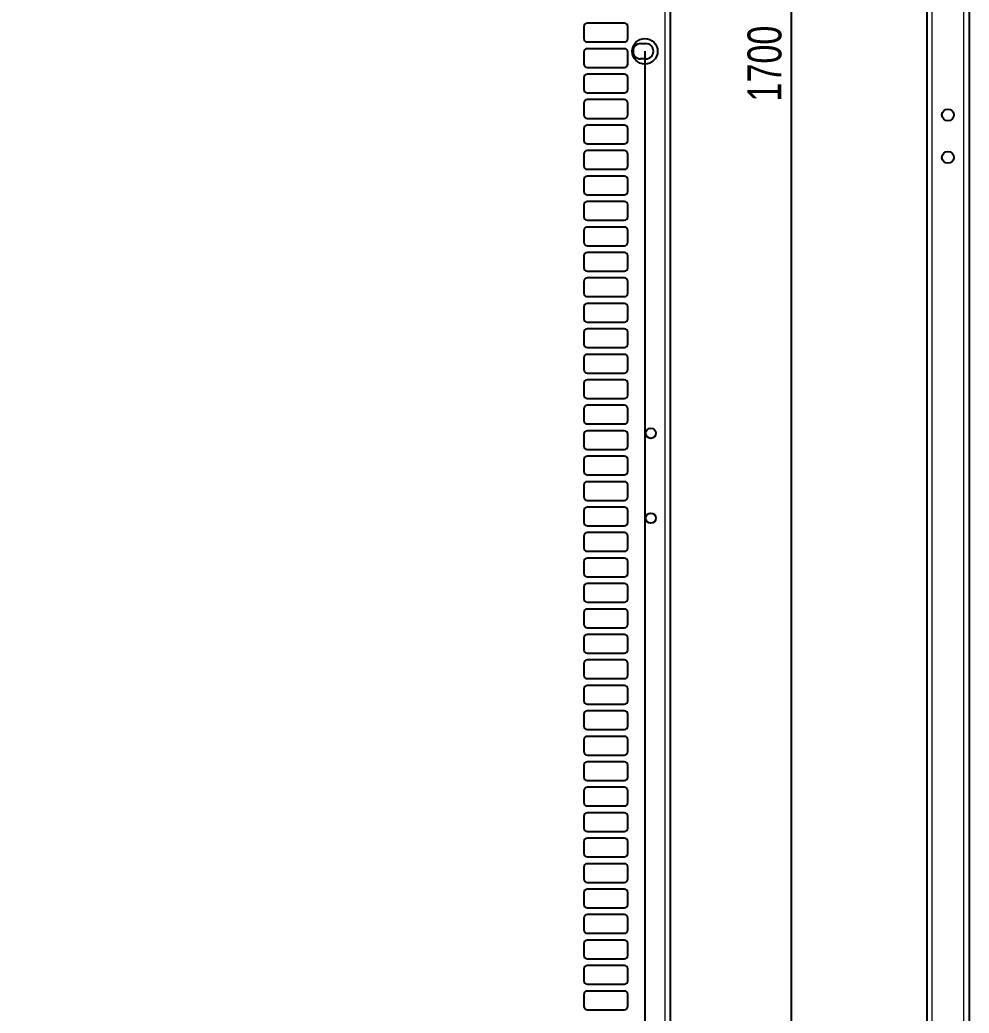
# Model space of a CAD drawing. Header units: millimetres. Extents: x -1019 to 1271, y -273 to 1986.
# Drawn here: x -410 to 149, y 308 to 893 of the extents above; entities that cross this region are included whole.
import ezdxf

# ---------------------------------------------------------------- set-up
doc = ezdxf.new("R2010")
doc.units = ezdxf.units.MM
doc.layers.add('FORMAT', color=7, linetype='Continuous')
doc.styles.add('SLDTEXTSTYLE0', font='TXT', dxfattribs={"width": 0.75})
doc.dimstyles.new('SLDDIMSTYLE0', dxfattribs={"dimtxt": 20, "dimasz": 10, "dimexe": 0, "dimexo": 0.0625, "dimgap": 5, "dimtad": 2, "dimdec": 1, "dimrnd": 1e-09, "dimzin": 12, "dimdsep": 46, "dimtxsty": 'SLDTEXTSTYLE0', "dimsah": 1, "dimcen": 0.09, "dimadec": 0, "dimazin": 3, "dimtfac": 1, "dimtofl": 0, "dimtmove": 0, "dimatfit": 3, "dimfxl": 0, "dimfrac": 2, "dimtolj": 1, "dimtzin": 12, "dimarcsym": 0})

# ---------------------------------------------------------------- blocks, each defined once
blk = doc.blocks.new('_D_2')
at = {"layer": 'FORMAT'}
for p, q in [((-38.78, 1724.75), (44.86, 1724.75)), ((43.86, 1724.75), (43.86, 24.75)), ((-38.78, 24.75), (44.86, 24.75))]:
    blk.add_line(p, q, dxfattribs=at)
for points in [[(43.86, 1724.75), (42.32, 1714.75), (45.4, 1714.75)], [(43.86, 24.75), (45.4, 34.75), (42.32, 34.75)]]:
    blk.add_solid(points, dxfattribs=at)
at = {"layer": 'FORMAT', "insert": (18.08, 845.19), "char_height": 20, "attachment_point": 1, "rotation": 90, "style": 'SLDTEXTSTYLE0'}
blk.add_mtext('1700', dxfattribs=at)
blk = doc.blocks.new('_D_4')
at = {"layer": 'FORMAT'}
for p, q in [((-898.29, 874.74), (-898.29, -124.75)), ((-42.29, 874.74), (-42.29, -124.75)), ((-898.29, -123.75), (-42.29, -123.75))]:
    blk.add_line(p, q, dxfattribs=at)
for points in [[(-898.29, -123.75), (-888.29, -125.29), (-888.29, -122.21)], [(-42.29, -123.75), (-52.29, -122.21), (-52.29, -125.29)]]:
    blk.add_solid(points, dxfattribs=at)
at = {"layer": 'FORMAT', "insert": (-492.46, -97.97), "char_height": 20, "attachment_point": 1, "style": 'SLDTEXTSTYLE0'}
blk.add_mtext('856', dxfattribs=at)

msp = doc.modelspace()

# ---------------------------------------------------------------- linework, layer by layer
at = {"color": 8, "linetype": 'Continuous', "lineweight": 18}
for p, q in [((-30.39, -66.75), (-30.39, 1816.25)), ((126.7, 1816.25), (126.7, -43.13)), ((145.5, -58.28), (145.5, 1816.25))]:
    msp.add_line(p, q, dxfattribs=at)
at = {"color": 7, "linetype": 'Continuous', "lineweight": 25}
for p, q in [((-27.29, -66.75), (-27.29, 1816.25)), ((148.6, 1816.25), (148.6, -55.38)), ((123.6, 1787.05), (123.6, -47.75)), ((-78.29, 889.25), (-78.29, 882.25)), ((-54.29, 891.25), (-76.29, 891.25)), ((-52.29, 882.25), (-52.29, 889.25)), ((-76.29, 880.25), (-54.29, 880.25)), ((-44.79, 879.25), (-41.79, 879.25)), ((-78.29, 874.25), (-78.29, 867.25)), ((-54.29, 876.25), (-76.29, 876.25)), ((-52.29, 867.25), (-52.29, 874.25)), ((-41.79, 870.25), (-44.79, 870.25)), ((-76.29, 865.25), (-54.29, 865.25)), ((-54.29, 861.25), (-76.29, 861.25)), ((-78.29, 859.25), (-78.29, 852.25)), ((-52.29, 852.25), (-52.29, 859.25)), ((-76.29, 850.25), (-54.29, 850.25)), ((-78.29, 844.25), (-78.29, 837.25)), ((-54.29, 846.25), (-76.29, 846.25)), ((-52.29, 837.25), (-52.29, 844.25)), ((-76.29, 835.25), (-54.29, 835.25)), ((-54.29, 831.25), (-76.29, 831.25)), ((-78.29, 829.25), (-78.29, 822.25)), ((-52.29, 822.25), (-52.29, 829.25)), ((-76.29, 820.25), (-54.29, 820.25)), ((-78.29, 814.25), (-78.29, 807.25)), ((-54.29, 816.25), (-76.29, 816.25)), ((-52.29, 807.25), (-52.29, 814.25)), ((-76.29, 805.25), (-54.29, 805.25)), ((-78.29, 799.25), (-78.29, 792.25)), ((-54.29, 801.25), (-76.29, 801.25)), ((-52.29, 792.25), (-52.29, 799.25)), ((-76.29, 790.25), (-54.29, 790.25)), ((-78.29, 784.25), (-78.29, 777.25)), ((-54.29, 786.25), (-76.29, 786.25)), ((-52.29, 777.25), (-52.29, 784.25)), ((-76.29, 775.25), (-54.29, 775.25)), ((-78.29, 769.25), (-78.29, 762.25)), ((-54.29, 771.25), (-76.29, 771.25)), ((-52.29, 762.25), (-52.29, 769.25)), ((-76.29, 760.25), (-54.29, 760.25)), ((-54.29, 756.25), (-76.29, 756.25)), ((-78.29, 754.25), (-78.29, 747.25)), ((-52.29, 747.25), (-52.29, 754.25)), ((-76.29, 745.25), (-54.29, 745.25)), ((-78.29, 739.25), (-78.29, 732.25)), ((-54.29, 741.25), (-76.29, 741.25)), ((-52.29, 732.25), (-52.29, 739.25)), ((-76.29, 730.25), (-54.29, 730.25)), ((-54.29, 726.25), (-76.29, 726.25)), ((-78.29, 724.25), (-78.29, 717.25)), ((-52.29, 717.25), (-52.29, 724.25)), ((-76.29, 715.25), (-54.29, 715.25)), ((-78.29, 709.25), (-78.29, 702.25)), ((-54.29, 711.25), (-76.29, 711.25)), ((-52.29, 702.25), (-52.29, 709.25)), ((-76.29, 700.25), (-54.29, 700.25)), ((-54.29, 696.25), (-76.29, 696.25)), ((-78.29, 694.25), (-78.29, 687.25)), ((-52.29, 687.25), (-52.29, 694.25)), ((-76.29, 685.25), (-54.29, 685.25)), ((-78.29, 679.25), (-78.29, 672.25)), ((-54.29, 681.25), (-76.29, 681.25)), ((-52.29, 672.25), (-52.29, 679.25)), ((-76.29, 670.25), (-54.29, 670.25)), ((-78.29, 664.25), (-78.29, 657.25)), ((-54.29, 666.25), (-76.29, 666.25)), ((-52.29, 657.25), (-52.29, 664.25)), ((-76.29, 655.25), (-54.29, 655.25)), ((-54.29, 651.25), (-76.29, 651.25)), ((-78.29, 649.25), (-78.29, 642.25)), ((-52.29, 642.25), (-52.29, 649.25)), ((-76.29, 640.25), (-54.29, 640.25)), ((-78.29, 634.25), (-78.29, 627.25)), ((-54.29, 636.25), (-76.29, 636.25)), ((-52.29, 627.25), (-52.29, 634.25)), ((-76.29, 625.25), (-54.29, 625.25)), ((-54.29, 621.25), (-76.29, 621.25)), ((-78.29, 619.25), (-78.29, 612.25)), ((-52.29, 612.25), (-52.29, 619.25)), ((-76.29, 610.25), (-54.29, 610.25)), ((-78.29, 604.25), (-78.29, 597.25)), ((-54.29, 606.25), (-76.29, 606.25)), ((-52.29, 597.25), (-52.29, 604.25)), ((-76.29, 595.25), (-54.29, 595.25)), ((-54.29, 591.25), (-76.29, 591.25)), ((-78.29, 589.25), (-78.29, 582.25)), ((-52.29, 582.25), (-52.29, 589.25)), ((-76.29, 580.25), (-54.29, 580.25)), ((-78.29, 574.25), (-78.29, 567.25)), ((-54.29, 576.25), (-76.29, 576.25)), ((-52.29, 567.25), (-52.29, 574.25)), ((-76.29, 565.25), (-54.29, 565.25)), ((-78.29, 559.25), (-78.29, 552.25)), ((-54.29, 561.25), (-76.29, 561.25)), ((-52.29, 552.25), (-52.29, 559.25)), ((-76.29, 550.25), (-54.29, 550.25)), ((-78.29, 544.25), (-78.29, 537.25)), ((-54.29, 546.25), (-76.29, 546.25)), ((-52.29, 537.25), (-52.29, 544.25)), ((-76.29, 535.25), (-54.29, 535.25)), ((-78.29, 529.25), (-78.29, 522.25)), ((-54.29, 531.25), (-76.29, 531.25)), ((-52.29, 522.25), (-52.29, 529.25)), ((-76.29, 520.25), (-54.29, 520.25)), ((-54.29, 516.25), (-76.29, 516.25)), ((-78.29, 514.25), (-78.29, 507.25)), ((-52.29, 507.25), (-52.29, 514.25)), ((-76.29, 505.25), (-54.29, 505.25)), ((-78.29, 499.25), (-78.29, 492.25)), ((-54.29, 501.25), (-76.29, 501.25)), ((-52.29, 492.25), (-52.29, 499.25)), ((-76.29, 490.25), (-54.29, 490.25)), ((-54.29, 486.25), (-76.29, 486.25)), ((-78.29, 484.25), (-78.29, 477.25)), ((-52.29, 477.25), (-52.29, 484.25)), ((-76.29, 475.25), (-54.29, 475.25)), ((-78.29, 469.25), (-78.29, 462.25)), ((-54.29, 471.25), (-76.29, 471.25)), ((-52.29, 462.25), (-52.29, 469.25)), ((-76.29, 460.25), (-54.29, 460.25)), ((-78.29, 454.25), (-78.29, 447.25)), ((-54.29, 456.25), (-76.29, 456.25)), ((-52.29, 447.25), (-52.29, 454.25)), ((-76.29, 445.25), (-54.29, 445.25)), ((-78.29, 439.25), (-78.29, 432.25)), ((-54.29, 441.25), (-76.29, 441.25)), ((-52.29, 432.25), (-52.29, 439.25)), ((-76.29, 430.25), (-54.29, 430.25)), ((-78.29, 424.25), (-78.29, 417.25)), ((-54.29, 426.25), (-76.29, 426.25)), ((-52.29, 417.25), (-52.29, 424.25)), ((-76.29, 415.25), (-54.29, 415.25)), ((-54.29, 411.25), (-76.29, 411.25)), ((-78.29, 409.25), (-78.29, 402.25)), ((-52.29, 402.25), (-52.29, 409.25)), ((-76.29, 400.25), (-54.29, 400.25)), ((-78.29, 394.25), (-78.29, 387.25)), ((-54.29, 396.25), (-76.29, 396.25)), ((-52.29, 387.25), (-52.29, 394.25)), ((-76.29, 385.25), (-54.29, 385.25)), ((-54.29, 381.25), (-76.29, 381.25)), ((-78.29, 379.25), (-78.29, 372.25)), ((-52.29, 372.25), (-52.29, 379.25)), ((-76.29, 370.25), (-54.29, 370.25)), ((-78.29, 364.25), (-78.29, 357.25)), ((-54.29, 366.25), (-76.29, 366.25)), ((-52.29, 357.25), (-52.29, 364.25)), ((-76.29, 355.25), (-54.29, 355.25)), ((-54.29, 351.25), (-76.29, 351.25)), ((-78.29, 349.25), (-78.29, 342.25)), ((-52.29, 342.25), (-52.29, 349.25)), ((-76.29, 340.25), (-54.29, 340.25)), ((-78.29, 334.25), (-78.29, 327.25)), ((-54.29, 336.25), (-76.29, 336.25)), ((-52.29, 327.25), (-52.29, 334.25)), ((-76.29, 325.25), (-54.29, 325.25)), ((-78.29, 319.25), (-78.29, 312.25)), ((-54.29, 321.25), (-76.29, 321.25)), ((-52.29, 312.25), (-52.29, 319.25)), ((-76.29, 310.25), (-54.29, 310.25))]:
    msp.add_line(p, q, dxfattribs=at)
for centre, radius in [((-42.29, 874.75), 7.5), ((136.1, 837.25), 3.5), ((136.1, 812.25), 3.5), ((-38.79, 649.75), 3), ((-38.79, 599.75), 3)]:
    msp.add_circle(centre, radius, dxfattribs=at)
for centre, radius, start, end in [((-76.29, 889.25), 2, 90, 180), ((-54.29, 889.25), 2, 0, 90), ((-76.29, 882.25), 2, 180, 270), ((-54.29, 882.25), 2, 270, 0), ((-44.79, 874.75), 4.5, 90, 270), ((-41.79, 874.75), 4.5, 270, 90), ((-76.29, 874.25), 2, 90, 180), ((-54.29, 874.25), 2, 0, 90), ((-76.29, 867.25), 2, 180, 270), ((-54.29, 867.25), 2, 270, 0), ((-76.29, 859.25), 2, 90, 180), ((-54.29, 859.25), 2, 0, 90), ((-76.29, 852.25), 2, 180, 270), ((-54.29, 852.25), 2, 270, 0), ((-76.29, 844.25), 2, 90, 180), ((-54.29, 844.25), 2, 0, 90), ((-76.29, 837.25), 2, 180, 270), ((-54.29, 837.25), 2, 270, 0), ((-76.29, 829.25), 2, 90, 180), ((-54.29, 829.25), 2, 0, 90), ((-76.29, 822.25), 2, 180, 270), ((-54.29, 822.25), 2, 270, 0), ((-76.29, 814.25), 2, 90, 180), ((-54.29, 814.25), 2, 0, 90), ((-76.29, 807.25), 2, 180, 270), ((-54.29, 807.25), 2, 270, 0), ((-76.29, 799.25), 2, 90, 180), ((-54.29, 799.25), 2, 0, 90), ((-76.29, 792.25), 2, 180, 270), ((-54.29, 792.25), 2, 270, 0), ((-76.29, 784.25), 2, 90, 180), ((-54.29, 784.25), 2, 0, 90), ((-76.29, 777.25), 2, 180, 270), ((-54.29, 777.25), 2, 270, 0), ((-76.29, 769.25), 2, 90, 180), ((-54.29, 769.25), 2, 0, 90), ((-76.29, 762.25), 2, 180, 270), ((-54.29, 762.25), 2, 270, 0), ((-76.29, 754.25), 2, 90, 180), ((-54.29, 754.25), 2, 0, 90), ((-76.29, 747.25), 2, 180, 270), ((-54.29, 747.25), 2, 270, 0), ((-76.29, 739.25), 2, 90, 180), ((-54.29, 739.25), 2, 0, 90), ((-76.29, 732.25), 2, 180, 270), ((-54.29, 732.25), 2, 270, 0), ((-76.29, 724.25), 2, 90, 180), ((-54.29, 724.25), 2, 0, 90), ((-76.29, 717.25), 2, 180, 270), ((-54.29, 717.25), 2, 270, 0), ((-76.29, 709.25), 2, 90, 180), ((-54.29, 709.25), 2, 0, 90), ((-76.29, 702.25), 2, 180, 270), ((-54.29, 702.25), 2, 270, 0), ((-76.29, 694.25), 2, 90, 180), ((-54.29, 694.25), 2, 0, 90), ((-76.29, 687.25), 2, 180, 270), ((-54.29, 687.25), 2, 270, 0), ((-76.29, 679.25), 2, 90, 180), ((-54.29, 679.25), 2, 0, 90), ((-76.29, 672.25), 2, 180, 270), ((-54.29, 672.25), 2, 270, 0), ((-76.29, 664.25), 2, 90, 180), ((-54.29, 664.25), 2, 0, 90), ((-76.29, 657.25), 2, 180, 270), ((-54.29, 657.25), 2, 270, 0), ((-76.29, 649.25), 2, 90, 180), ((-54.29, 649.25), 2, 0, 90), ((-76.29, 642.25), 2, 180, 270), ((-54.29, 642.25), 2, 270, 0), ((-76.29, 634.25), 2, 90, 180), ((-54.29, 634.25), 2, 0, 90), ((-76.29, 627.25), 2, 180, 270), ((-54.29, 627.25), 2, 270, 0), ((-76.29, 619.25), 2, 90, 180), ((-54.29, 619.25), 2, 0, 90), ((-76.29, 612.25), 2, 180, 270), ((-54.29, 612.25), 2, 270, 0), ((-76.29, 604.25), 2, 90, 180), ((-54.29, 604.25), 2, 0, 90), ((-76.29, 597.25), 2, 180, 270), ((-54.29, 597.25), 2, 270, 0), ((-76.29, 589.25), 2, 90, 180), ((-54.29, 589.25), 2, 0, 90), ((-76.29, 582.25), 2, 180, 270), ((-54.29, 582.25), 2, 270, 0), ((-76.29, 574.25), 2, 90, 180), ((-54.29, 574.25), 2, 0, 90), ((-76.29, 567.25), 2, 180, 270), ((-54.29, 567.25), 2, 270, 0), ((-76.29, 559.25), 2, 90, 180), ((-54.29, 559.25), 2, 0, 90), ((-76.29, 552.25), 2, 180, 270), ((-54.29, 552.25), 2, 270, 0), ((-76.29, 544.25), 2, 90, 180), ((-54.29, 544.25), 2, 0, 90), ((-76.29, 537.25), 2, 180, 270), ((-54.29, 537.25), 2, 270, 0), ((-76.29, 529.25), 2, 90, 180), ((-54.29, 529.25), 2, 0, 90), ((-76.29, 522.25), 2, 180, 270), ((-54.29, 522.25), 2, 270, 0), ((-76.29, 514.25), 2, 90, 180), ((-54.29, 514.25), 2, 0, 90), ((-76.29, 507.25), 2, 180, 270), ((-54.29, 507.25), 2, 270, 0), ((-76.29, 499.25), 2, 90, 180), ((-54.29, 499.25), 2, 0, 90), ((-76.29, 492.25), 2, 180, 270), ((-54.29, 492.25), 2, 270, 0), ((-76.29, 484.25), 2, 90, 180), ((-54.29, 484.25), 2, 0, 90), ((-76.29, 477.25), 2, 180, 270), ((-54.29, 477.25), 2, 270, 0), ((-76.29, 469.25), 2, 90, 180), ((-54.29, 469.25), 2, 0, 90), ((-76.29, 462.25), 2, 180, 270), ((-54.29, 462.25), 2, 270, 0), ((-76.29, 454.25), 2, 90, 180), ((-54.29, 454.25), 2, 0, 90), ((-76.29, 447.25), 2, 180, 270), ((-54.29, 447.25), 2, 270, 0), ((-76.29, 439.25), 2, 90, 180), ((-54.29, 439.25), 2, 0, 90), ((-76.29, 432.25), 2, 180, 270), ((-54.29, 432.25), 2, 270, 0), ((-76.29, 424.25), 2, 90, 180), ((-54.29, 424.25), 2, 0, 90), ((-76.29, 417.25), 2, 180, 270), ((-54.29, 417.25), 2, 270, 0), ((-76.29, 409.25), 2, 90, 180), ((-54.29, 409.25), 2, 0, 90), ((-76.29, 402.25), 2, 180, 270), ((-54.29, 402.25), 2, 270, 0), ((-76.29, 394.25), 2, 90, 180), ((-54.29, 394.25), 2, 0, 90), ((-76.29, 387.25), 2, 180, 270), ((-54.29, 387.25), 2, 270, 0), ((-76.29, 379.25), 2, 90, 180), ((-54.29, 379.25), 2, 0, 90), ((-76.29, 372.25), 2, 180, 270), ((-54.29, 372.25), 2, 270, 0), ((-76.29, 364.25), 2, 90, 180), ((-54.29, 364.25), 2, 0, 90), ((-76.29, 357.25), 2, 180, 270), ((-54.29, 357.25), 2, 270, 0), ((-76.29, 349.25), 2, 90, 180), ((-54.29, 349.25), 2, 0, 90), ((-76.29, 342.25), 2, 180, 270), ((-54.29, 342.25), 2, 270, 0), ((-76.29, 334.25), 2, 90, 180), ((-54.29, 334.25), 2, 0, 90), ((-76.29, 327.25), 2, 180, 270), ((-54.29, 327.25), 2, 270, 0), ((-76.29, 319.25), 2, 90, 180), ((-54.29, 319.25), 2, 0, 90), ((-76.29, 312.25), 2, 180, 270), ((-54.29, 312.25), 2, 270, 0)]:
    msp.add_arc(centre, radius, start, end, dxfattribs=at)

# ---------------------------------------------------------------- dimensions: what is measured, and where the dimension line sits
at = {"layer": 'FORMAT'}
for base, p1, p2, angle, picture, middle in [((43.86, 24.75), (-38.79, 1724.75), (-38.79, 24.75), 90, '_D_2', (43.86, 874.75)), ((-42.29, -123.75), (-898.29, 874.75), (-42.29, 874.75), 0, '_D_4', (-470.29, -123.75))]:
    dim = msp.add_linear_dim(base=base, p1=p1, p2=p2, angle=angle, dimstyle='SLDDIMSTYLE0', dxfattribs=at)
    dim.commit()
    dim.dimension.update_dxf_attribs({"geometry": picture, "text_midpoint": middle, "dimtype": 160})

doc.saveas('drawing.dxf')
